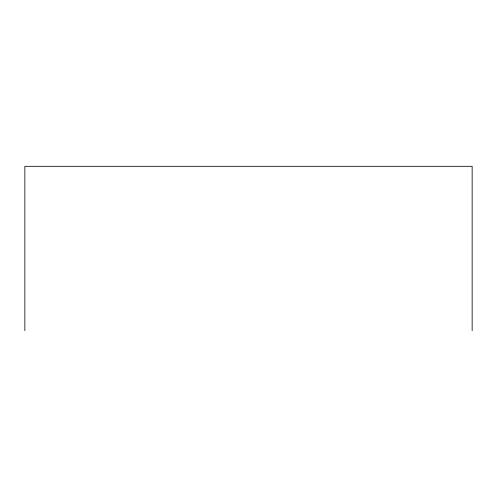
<?xml version="1.0" encoding="UTF-8"?>
<svg xmlns="http://www.w3.org/2000/svg" width="497" height="497" viewBox="0 0 497 497"><rect width="100%" height="100%" fill="white"/><g stroke="black" fill="none" stroke-linecap="round" stroke-linejoin="round"><path stroke-width="0.75" d="M472.15 330.685L472.15 166.315L24.85 166.315L24.85 330.685"/></g></svg>
